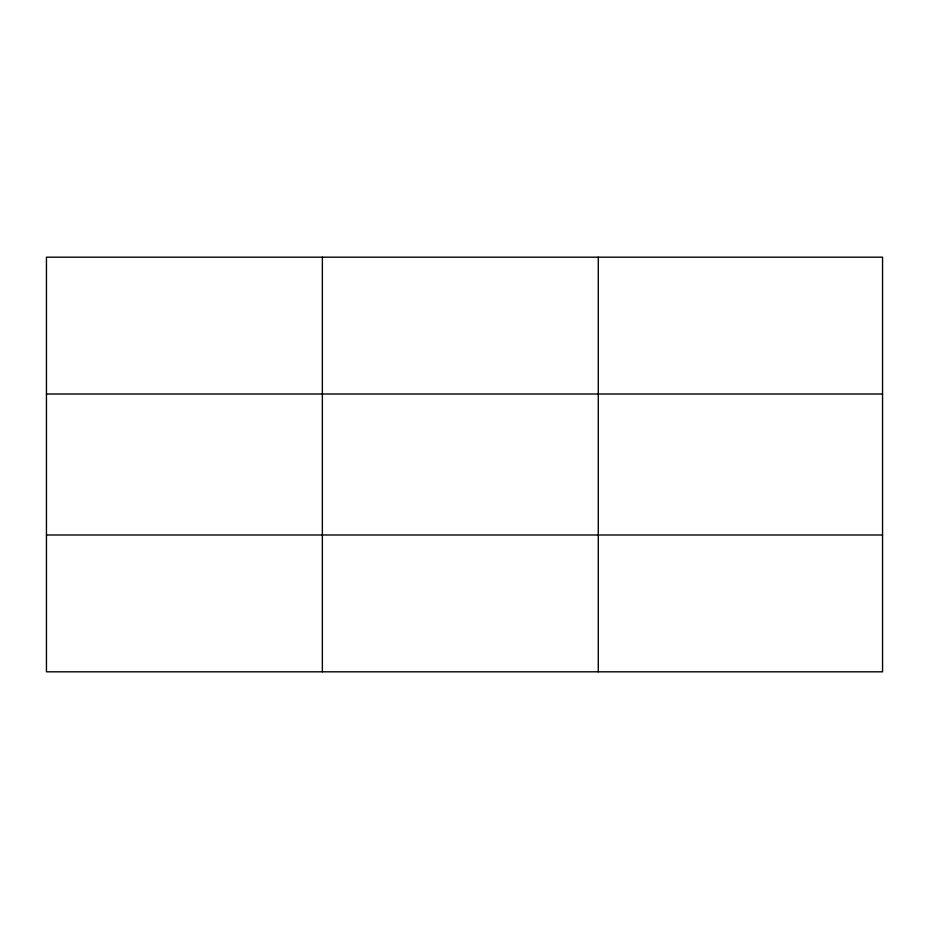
<?xml version="1.0" encoding="UTF-8"?>
<svg xmlns="http://www.w3.org/2000/svg" width="929" height="929" viewBox="0 0 929 929"><rect width="100%" height="100%" fill="white"/><g stroke="black" fill="none" stroke-linecap="round" stroke-linejoin="round"><path stroke-width="1.39" d="M322.363 257.182L322.363 671.818M598.276 257.182L598.276 671.818M882.55 534.988L882.55 671.818L46.45 671.818L46.45 257.182L882.55 257.182L882.55 534.988L46.45 534.988M46.45 394.012L882.55 394.012"/></g></svg>
